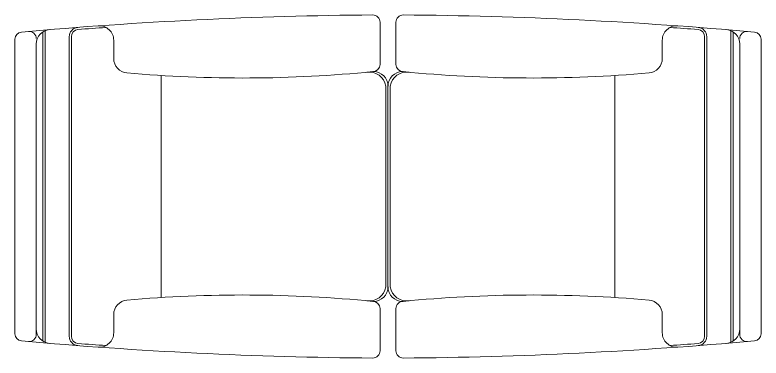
# Model space of a CAD drawing. Header units: inches. Extents: x 327481 to 195042051, y -335014 to 44773228.
# Drawn here: x 366666.2 to 366748.7, y -328494.9 to -328457 of the extents above; entities that cross this region are included whole.
import ezdxf

# ---------------------------------------------------------------- set-up
doc = ezdxf.new("R2010")
doc.units = ezdxf.units.IN
doc.header["$MEASUREMENT"] = 0
doc.layers.add('furniture', color=251, linetype='Continuous', lineweight=13)

# ---------------------------------------------------------------- blocks, each defined once
blk = doc.blocks.new('drgfdh')
at = {"color": 0, "ltscale": 60}
for p, q in [((374368.656, -325481.119), (374401.226, -325481.119)), ((374402.043, -325484.22), (374367.839, -325484.22)), ((374400.7, -325483.484), (374368.587, -325483.484)), ((374402.248, -325484.459), (374367.713, -325484.459)), ((374368.376, -325487.118), (374401.506, -325487.118)), ((374368.376, -325487.357), (374401.506, -325487.357)), ((374368.765, -325492.045), (374370.785, -325492.045)), ((374401.117, -325492.045), (374399.097, -325492.045)), ((374372.66, -325497.289), (374397.222, -325497.289)), ((374366.764, -325521.49), (374371.44, -325521.49)), ((374373.831, -325522.135), (374396.051, -325522.135)), ((374403.118, -325521.49), (374398.442, -325521.49)), ((374373.831, -325522.374), (374396.051, -325522.374))]:
    blk.add_line(p, q, dxfattribs=at)
for centre, radius, start, end in [((374368.656, -325481.916), 0.797, 90, 174.85561), ((374401.226, -325481.916), 0.797, 5.14439, 90), ((374839.927, -325524.344), 473.974, 174.85561, 179.55789), ((374368.587, -325482.687), 0.797, 174.94933, 270), ((374401.295, -325482.687), 0.797, 270, 5.05067), ((373929.955, -325524.344), 473.974, 0.44211, 5.14439), ((374369.182, -325485.079), 1.595, 90, 175.23197), ((374400.7, -325485.079), 1.595, 4.76803, 90), ((374368.376, -325488.154), 1.036, 90, 175.61139), ((374368.376, -325488.154), 0.797, 90, 175.61139), ((374401.506, -325488.154), 1.036, 4.38861, 90), ((374401.506, -325488.154), 0.797, 4.38861, 90), ((374839.927, -325524.344), 473.735, 175.61139, 175.98716), ((373929.955, -325524.344), 473.735, 4.01284, 4.38861), ((374368.765, -325490.45), 1.595, 175.88542, 270), ((374401.117, -325490.45), 1.595, 270, 4.11458), ((374370.785, -325493.639), 1.595, 5.06903, 90), ((374399.097, -325493.639), 1.595, 90, 174.93097), ((374227.277, -325506.369), 145.665, 354.35667, 5.06903), ((374542.604, -325506.369), 145.665, 174.93097, 185.64333), ((374374.158, -325520.289), 1.875, 172.1687, 259.97432), ((374395.724, -325520.289), 1.875, 280.02568, 7.8313), ((374366.764, -325520.693), 0.797, 179.55789, 270), ((374371.44, -325520.693), 0.797, 270, 0), ((374373.831, -325520.78), 1.595, 180, 270), ((374396.051, -325520.78), 1.595, 270, 0), ((374398.442, -325520.693), 0.797, 180, 270), ((374403.118, -325520.693), 0.797, 270, 0.44211)]:
    blk.add_arc(centre, radius, start, end, dxfattribs=at)

msp = doc.modelspace()

# ---------------------------------------------------------------- block references
at = {"layer": 'furniture', "lineweight": 0, "rotation": 90}
msp.add_blockref('drgfdh', (41185.043, -702860.893), dxfattribs=at)
at = {"layer": 'furniture', "lineweight": 0, "xscale": -1, "rotation": 270}
msp.add_blockref('drgfdh', (692229.791, -702860.893), dxfattribs=at)

doc.saveas('drawing.dxf')
